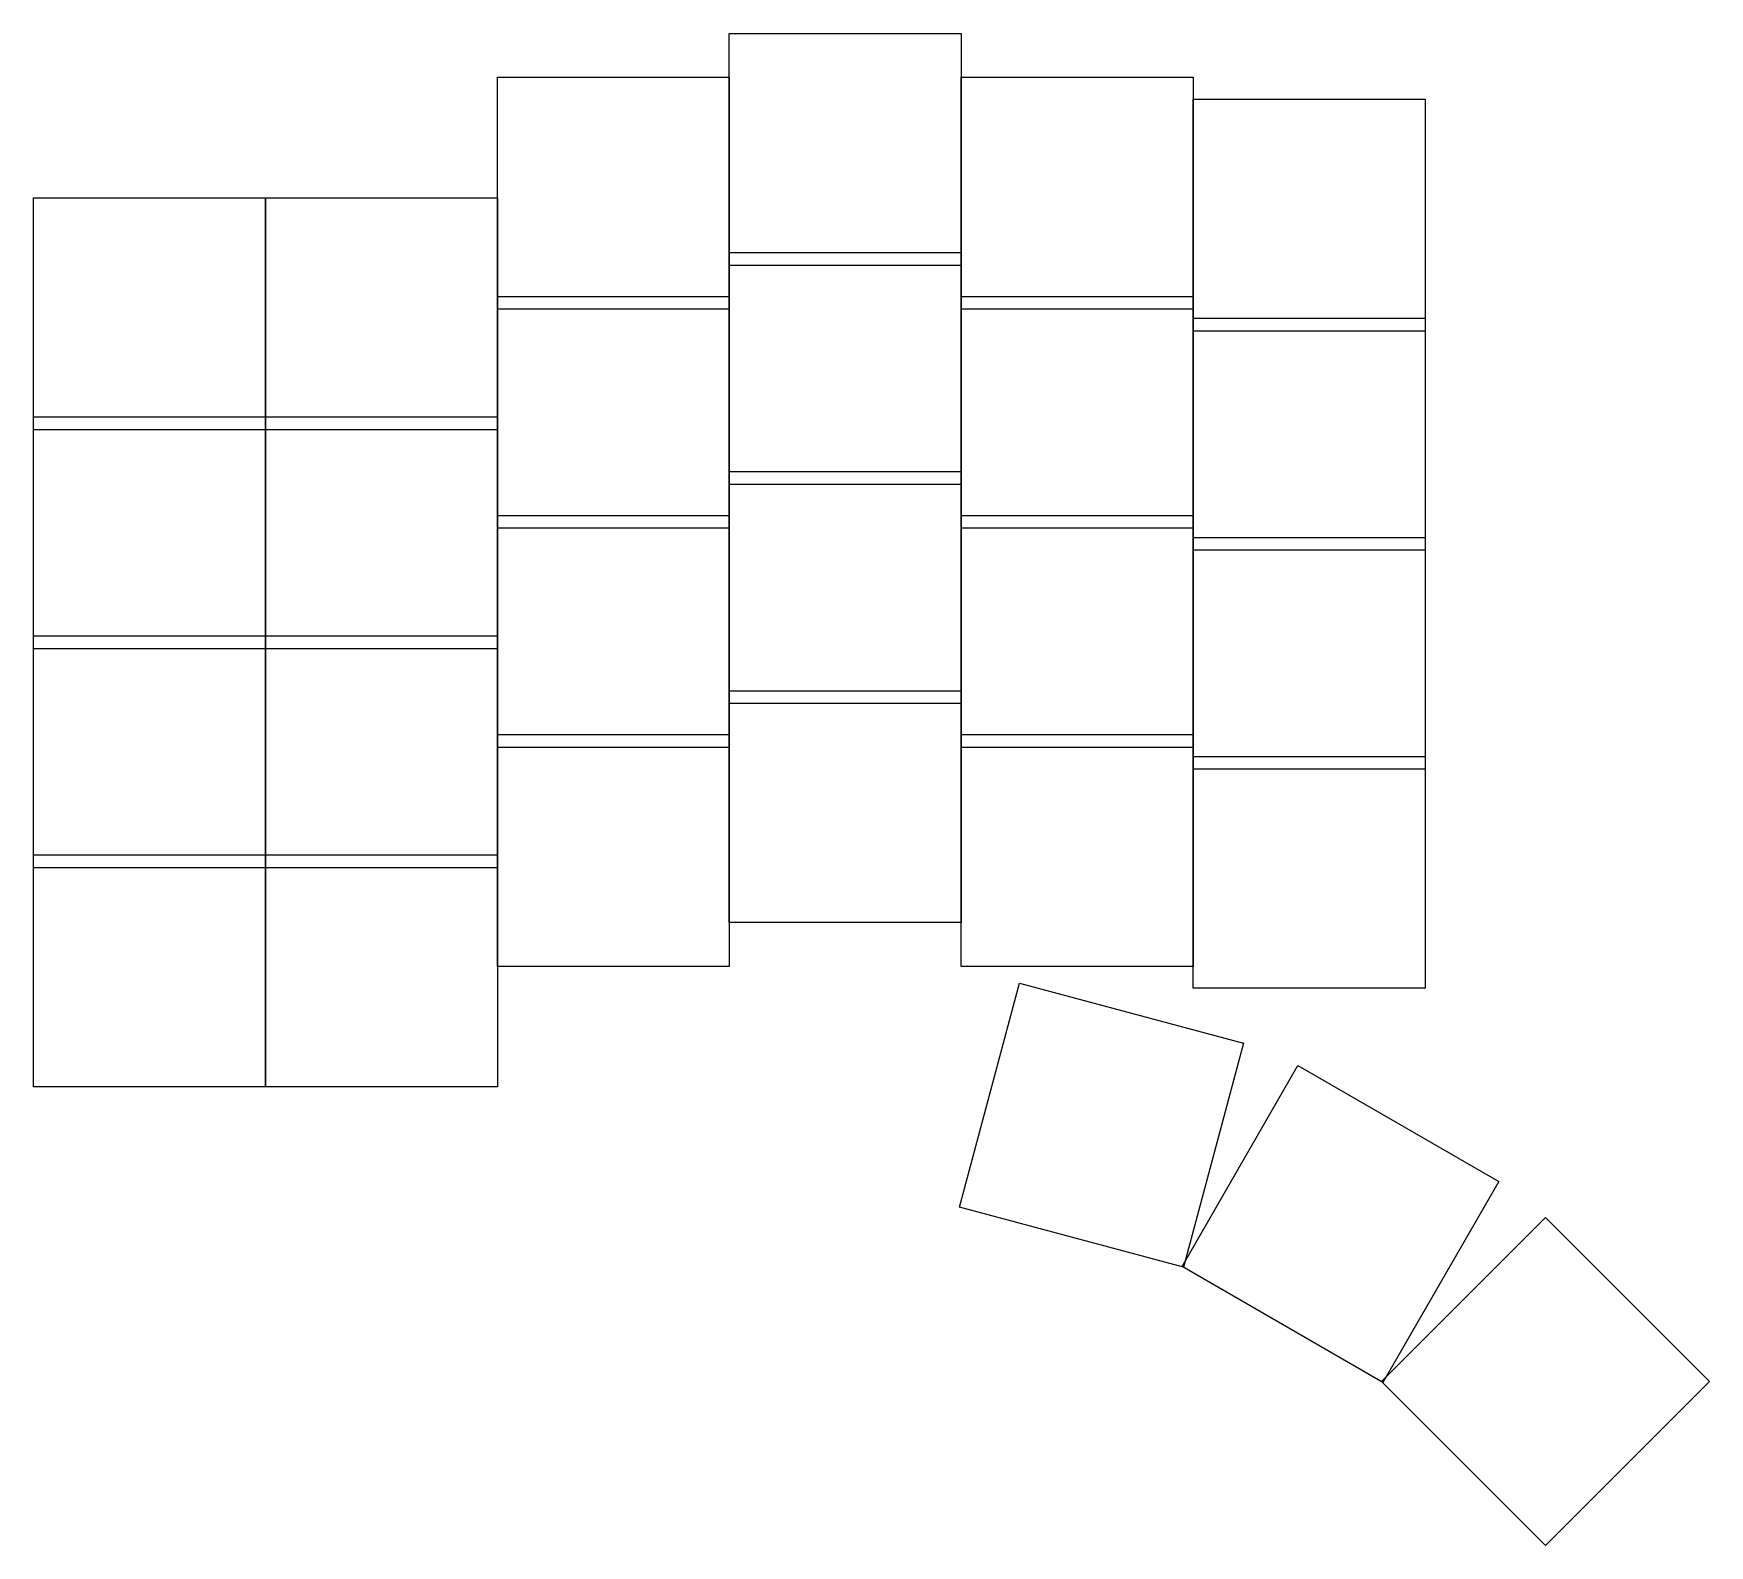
# Model space of a CAD drawing. Header units: millimetres. Extents: x 41 to 171, y -195 to -77.
import ezdxf

# ---------------------------------------------------------------- set-up
doc = ezdxf.new("R2010")
doc.units = ezdxf.units.MM

msp = doc.modelspace()

# ---------------------------------------------------------------- linework, layer by layer
for p, q in [((95, -77.25), (113, -77.25)), ((95, -95.25), (95, -77.25)), ((113, -77.25), (113, -95.25)), ((77, -80.65), (95, -80.65)), ((77, -98.65), (77, -80.65)), ((95, -80.65), (95, -98.65)), ((113, -80.65), (131, -80.65)), ((113, -98.65), (113, -80.65)), ((131, -80.65), (131, -98.65)), ((131, -82.35), (149, -82.35)), ((131, -100.35), (131, -82.35)), ((149, -82.35), (149, -100.35)), ((41, -90), (59, -90)), ((41, -108), (41, -90)), ((59, -90), (59, -108)), ((59, -90), (77, -90)), ((59, -108), (59, -90)), ((77, -90), (77, -108)), ((95, -94.25), (113, -94.25)), ((95, -112.25), (95, -94.25)), ((113, -94.25), (113, -112.25)), ((113, -95.25), (95, -95.25)), ((77, -97.65), (95, -97.65)), ((77, -115.65), (77, -97.65)), ((95, -98.65), (77, -98.65)), ((95, -97.65), (95, -115.65)), ((113, -97.65), (131, -97.65)), ((113, -115.65), (113, -97.65)), ((131, -98.65), (113, -98.65)), ((131, -97.65), (131, -115.65)), ((131, -99.35), (149, -99.35)), ((131, -117.35), (131, -99.35)), ((149, -99.35), (149, -117.35)), ((149, -100.35), (131, -100.35)), ((41, -107), (59, -107)), ((41, -125), (41, -107)), ((59, -107), (59, -125)), ((59, -107), (77, -107)), ((59, -125), (59, -107)), ((77, -107), (77, -125)), ((59, -108), (41, -108)), ((77, -108), (59, -108)), ((95, -111.25), (113, -111.25)), ((95, -129.25), (95, -111.25)), ((113, -111.25), (113, -129.25)), ((113, -112.25), (95, -112.25)), ((77, -114.65), (95, -114.65)), ((77, -132.65), (77, -114.65)), ((95, -115.65), (77, -115.65)), ((95, -114.65), (95, -132.65)), ((113, -114.65), (131, -114.65)), ((113, -132.65), (113, -114.65)), ((131, -115.65), (113, -115.65)), ((131, -114.65), (131, -132.65)), ((131, -116.35), (149, -116.35)), ((131, -134.35), (131, -116.35)), ((149, -116.35), (149, -134.35)), ((149, -117.35), (131, -117.35)), ((41, -124), (59, -124)), ((41, -142), (41, -124)), ((59, -124), (59, -142)), ((59, -124), (77, -124)), ((59, -142), (59, -124)), ((77, -124), (77, -142)), ((59, -125), (41, -125)), ((77, -125), (59, -125)), ((95, -128.25), (113, -128.25)), ((95, -146.25), (95, -128.25)), ((113, -128.25), (113, -146.25)), ((113, -129.25), (95, -129.25)), ((77, -131.65), (95, -131.65)), ((77, -149.65), (77, -131.65)), ((95, -132.65), (77, -132.65)), ((95, -131.65), (95, -149.65)), ((113, -131.65), (131, -131.65)), ((113, -149.65), (113, -131.65)), ((131, -132.65), (113, -132.65)), ((131, -131.65), (131, -149.65)), ((131, -133.35), (149, -133.35)), ((131, -151.35), (131, -133.35)), ((149, -133.35), (149, -151.35)), ((149, -134.35), (131, -134.35)), ((41, -141), (59, -141)), ((41, -159), (41, -141)), ((59, -141), (59, -159)), ((59, -141), (77, -141)), ((59, -159), (59, -141)), ((77, -141), (77, -159)), ((59, -142), (41, -142)), ((77, -142), (59, -142)), ((113, -146.25), (95, -146.25)), ((95, -149.65), (77, -149.65)), ((131, -149.65), (113, -149.65)), ((112.87, -168.33), (117.53, -150.95)), ((117.53, -150.95), (134.92, -155.61)), ((149, -151.35), (131, -151.35)), ((134.92, -155.61), (130.26, -172.99)), ((130.14, -172.94), (139.14, -157.35)), ((139.14, -157.35), (154.73, -166.35)), ((59, -159), (41, -159)), ((77, -159), (59, -159)), ((154.73, -166.35), (145.73, -181.94)), ((130.26, -172.99), (112.87, -168.33)), ((145.62, -181.86), (158.35, -169.13)), ((158.35, -169.13), (171.08, -181.86)), ((145.73, -181.94), (130.14, -172.94)), ((158.35, -194.59), (145.62, -181.86)), ((171.08, -181.86), (158.35, -194.59))]:
    msp.add_line(p, q)

doc.saveas('drawing.dxf')
